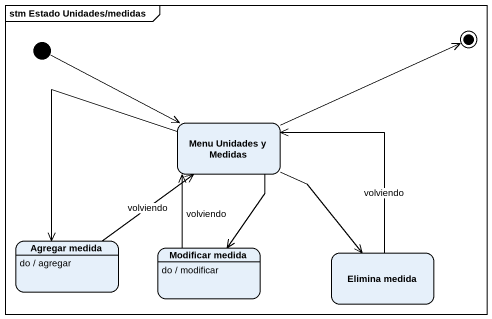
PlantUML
@startuml
mainframe stm Estado Unidades/medidas
hide empty description
state "Menu Unidades y Medidas" as Menu_Unidades_y_Medidas
state "Agregar medida" as Agregar_medida
Agregar_medida : do / agregar
state "Modificar medida" as Modificar_medida
Modificar_medida : do / modificar
state "Elimina medida" as Elimina_medida
[*] -right-> Menu_Unidades_y_Medidas
Menu_Unidades_y_Medidas --> Agregar_medida
Menu_Unidades_y_Medidas --> Modificar_medida
Menu_Unidades_y_Medidas --> Elimina_medida
Agregar_medida -up-> Menu_Unidades_y_Medidas : volviendo
Modificar_medida -up-> Menu_Unidades_y_Medidas : volviendo
Elimina_medida -up-> Menu_Unidades_y_Medidas : volviendo
Menu_Unidades_y_Medidas -right-> [*]
@enduml
